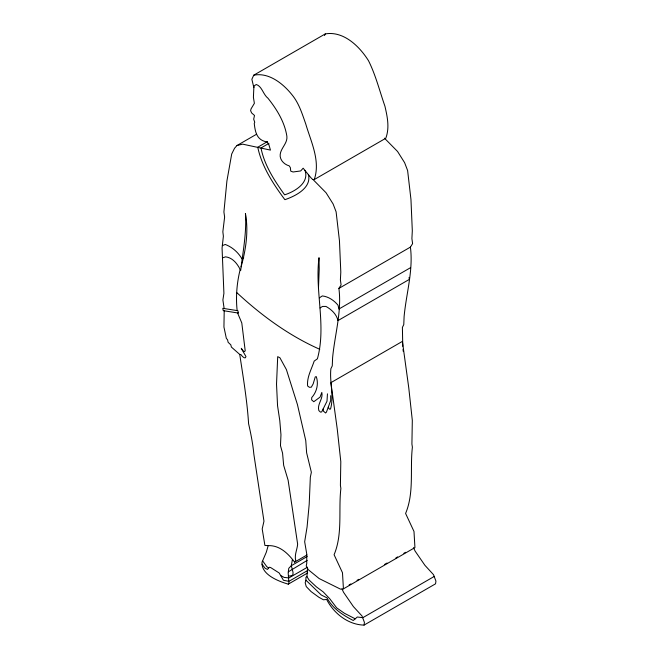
<?xml version="1.0" encoding="UTF-8"?>
<svg xmlns="http://www.w3.org/2000/svg" width="658" height="658" viewBox="0 0 658 658"><rect width="100%" height="100%" fill="white"/><g stroke="black" fill="none" stroke-linecap="round" stroke-linejoin="round"><path stroke-width="0.99" d="M307.689 572.945L288.27 584.156C278.54 581.327 260.996 574.64 262.032 562.195L266.284 552.284L268.201 545.63C279.773 545.219 288.13 553.575 294.62 562.121L306.982 554.982M224.205 310.79L223.942 327.018L226.344 338.385L227.569 339.799L228.129 342.316L230.794 344.808L231.394 347.07L239.734 354.423L241.058 354.678C241.708 356.027 245.557 359.992 245.969 356.578L241.28 348.321L242.736 350.549L244.282 351.635L245.22 350.895L241.79 322.963L237.579 312.945L223.235 310.642L222.791 308.322L237.883 310.708L238.443 313.093L237.579 312.945M240.178 269.541C236.839 282.841 235.679 296.939 237.143 310.535M318.464 288.294L319.22 269.081L319.015 257.697C314.664 291.214 326.541 325.751 317.403 358.799L314.179 361.102C311.555 369.146 306.718 377.281 307.615 385.975L309.326 387.266L311.3 387.217L313.183 383.853L315.248 376.919L316.276 376.623C318.785 383.828 316.794 391.954 311.728 397.564L311.645 399.891L313.784 401.725L320.051 397.119L321.811 392.439C323.432 398.913 316.86 404.234 318.85 410.592L320.479 412.122L321.68 411.924L326.993 401.232L327.454 393.838M292.399 559.497L291.313 565.691L288.772 568.298L288.188 572.962L288.903 583.12L288.27 584.156M253.856 87.596L251.866 79.297L253.741 75.201L325.249 33.92C343.534 30.72 359.515 46.323 368.521 60.75C375.751 75.193 379.625 91.018 384.93 106.209C387.356 116.729 389.758 127.8 385.777 138.27L314.269 179.56L312.591 179.42L310.782 177.586L303.149 168.193L300.706 170.94L293.073 171.985L290.737 171.129L290.343 167.609L289.199 165.849C284.922 164.714 280.851 161.128 280.209 156.604C279.362 148.864 287.916 143.88 286.855 136.14C284.61 121.911 276.779 109.286 267.938 98.19C263.225 94.629 261.991 86.239 256.25 84.504L254.169 85.902L253.856 87.596L253.404 97.302L254.375 103.331L251.076 108.825L250.608 110.643L251.611 112.929L254.506 115.463L253.684 119.164L254.745 122.232L254.251 123.49C255.255 132.052 256.636 140.244 267.189 142.005L268.785 144.365L270.463 150.106L242.621 144.143L237.003 145.517L234.561 148.239L231.698 154.021L226.903 181.016L223.909 211.975L224.625 217.033L222.848 231.781L223.383 236.222L222.067 248.074L223.909 293.345L222.898 299.99L224.131 308.446M434.354 576.375L362.846 617.665L357.302 617.007L355.238 618.824L344.43 613.281L336.666 607.836L329.683 598.665L323.21 591.904L316.473 586.928L309.063 580.019L306.949 576.663L307.541 568.38L306.233 565.905L306.76 563.371L306.76 554.102L304.67 541.756L307.08 526.968L309.202 504.217L310.337 477.19L311.357 472.263L306.628 452.827L305.756 440.564L297.408 404.481L286.403 369.59L279.913 357.763L277.701 356.661L276.524 384.182L277.553 405.756L279.79 420.61L280.966 434.774L280.473 445.672L282.57 453.181L283.664 465.354L288.122 480.225L297.638 544.125C297.227 549.726 294.175 554.916 295.763 560.78L294.62 562.121M384.453 138.164L397.564 151.48L404.621 162.691L407.615 170.521L410.962 199.514L412.311 230.81L411.9 238.607L412.599 243.641L410.411 247.112C413.397 270.339 406.282 293.312 404.111 316.473L403.773 324.616L402.4 327.388L402.762 346.289M241.075 266.877C245.919 249.563 248.658 231.402 245.434 213.529C246.75 232.718 242.934 251.627 240.68 270.512C237.735 264.261 232.973 257.706 225.579 256.842L222.667 257.837M306.949 576.663L305.896 577.272L305.962 580.2L305.189 582.733L306.241 586.566L311.111 591.616L318.949 597.316L323.465 599.783L326.656 599.454C333.614 613.297 348.148 624.771 364.047 625.1L364.425 622.419L362.023 615.987L353.412 606.61L343.558 592.307L342.037 589.009L340.457 589.124L319.163 578.563L308.248 569.663L307.541 568.38M314.269 179.56C320.676 160.832 310.921 141.7 305.74 123.926C302.162 113.809 299.003 103.265 292.045 94.842C283.113 83.607 268.842 72.158 253.741 75.201M324.501 35.557L325.249 33.92M328.243 407.195L329.395 409.136L330.505 409.087C334.28 395.803 329.395 382.175 330.892 368.677L332.265 365.897L332.603 357.755C334.774 334.601 341.889 311.621 338.903 288.401L341.091 284.922L340.392 279.889L340.803 272.091L339.454 240.795L336.106 211.802L333.113 203.972L326.055 192.761L312.945 179.453M355.238 618.824L353.247 620.494C342.81 615.107 332.635 608.584 326.993 597.859L321.26 594.996L305.962 580.2M288.327 571.827L307.179 560.377M319.434 297.835L322.321 295.927C328.581 296.635 334.042 300.451 338.015 305.189L338.919 309.03L410.428 267.74M320.059 307.96L322.543 306.431L325.973 306.431C331.468 309.457 336.567 314.285 337.982 320.594L409.49 279.305L408.947 277.643M237.003 145.517L256.431 134.306M267.469 141.61L257.755 147.219C261.794 166.548 273.243 183.977 284.881 199.687C295.212 196.207 311.966 187.867 308.38 174.428M268.949 143.37L261.004 147.951C264.294 165.174 274.534 180.744 284.634 194.85C294.603 191.618 309.548 183.014 304.999 170.34M243.731 257.854L241.963 258.874C238.212 252.384 232.29 247.095 225.242 244.463L222.322 245.648M338.903 288.401L410.411 247.112M307.204 556.52L291.313 565.691L293.032 572.386L292.9 574.689L292.078 575.618L288.582 576.12M307.442 567.229L288.903 577.93L284.141 577.403L280.653 575.511L279.181 572.986L270.603 567.517L269.336 567.229L267.428 569.392L265.141 568.29L262.032 564.194M307.442 570.634L288.903 581.343L283.442 580.257L280.653 575.511M349.094 584.929L350.862 583.909M357.039 580.348L358.807 579.328M384.412 564.548L387.06 563.018M395.886 557.918L397.654 556.898M403.831 553.329L405.599 552.309M343.427 588.861L414.935 547.579L413.989 531.45L405.599 513.446C414.351 492.546 409.852 469.113 412.385 447.177L411.916 444.076L412.311 420.355L408.766 387.833L402.4 341.387L330.892 382.668L337.258 429.115L340.803 461.636L340.408 485.365L340.877 488.458C338.344 510.402 342.843 533.835 334.091 554.735L342.481 572.731L343.427 588.861L342.037 589.009M364.047 625.1L435.555 583.819L435.933 581.129L433.532 574.705L424.92 565.321L415.066 551.026L413.545 547.727M268.201 545.63L264.903 545.433L262.197 528.966L263.965 521.177L253.832 454.086C252.878 443.821 250.871 433.77 248.592 423.711C247.128 400.451 243.213 377.47 239.734 354.423M319.763 349.291C288.977 335.67 261.391 315.462 236.814 292.629M268.67 567.986L266.794 566.653L262.855 561.192M403.041 349.308L403.222 351.323M323.201 408.857L323.391 411.118L325.62 412.994L326.475 412.007L330.678 400.566L330.678 395.697"/></g></svg>
